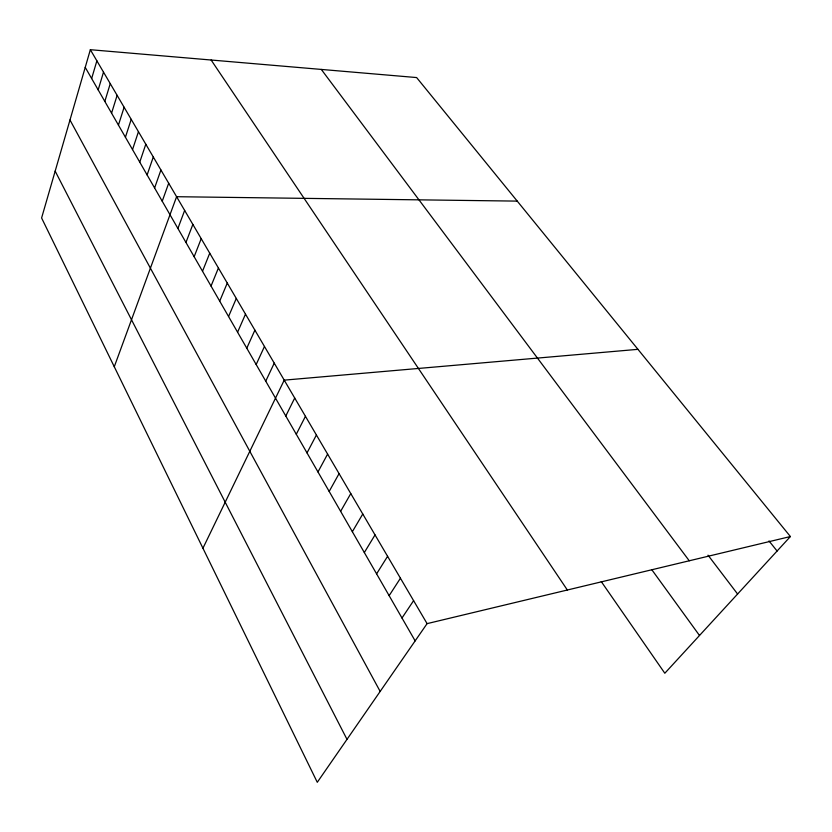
<?xml version="1.0" encoding="UTF-8"?>
<svg xmlns="http://www.w3.org/2000/svg" width="832" height="832" viewBox="0 0 832 832"><rect width="100%" height="100%" fill="white"/><g stroke="black" fill="none" stroke-linecap="round" stroke-linejoin="round"><path stroke-width="1.25" d="M90.345 49.702L41.6 217.974L317.283 782.298L427.086 623.636L790.4 536.536L416.624 77.563L90.345 49.702L427.086 623.636M91.655 78.53L96.876 60.83M98.176 89.877L103.511 72.134M104.822 101.421L110.261 83.647M111.571 113.152L117.125 95.347M118.435 125.091L124.114 107.255M125.424 137.228L131.217 119.361M132.527 149.583L138.455 131.685M139.755 162.157L145.808 144.227M147.118 174.949L153.296 156.998M154.606 187.959L160.93 169.988M162.23 201.219L168.688 183.227M114.275 366.746L176.602 196.706L517.244 201.115M177.902 228.457L184.652 210.434M185.952 242.455L192.858 224.411M194.158 256.714L201.219 238.659M202.519 271.242L209.737 253.188M211.037 286.052L218.421 267.987M219.71 301.142L227.271 283.067M228.561 316.524L236.298 298.449M237.588 332.207L245.502 314.142M246.782 348.202L254.894 330.148M256.173 364.52L264.472 346.476M265.741 381.16L274.248 363.137M202.935 548.236L284.222 380.141L637.946 349.336M285.792 416.01L294.715 398.029M296.286 434.252L305.448 416.312M307.018 452.899L316.41 434.99M317.98 471.952L327.61 454.085M329.181 491.431L339.071 473.616M340.631 511.337L350.782 493.584M352.352 531.71L362.773 514.01M364.333 552.542L375.034 534.914M376.594 573.851L387.587 556.317M389.147 595.67L400.442 578.219M401.991 617.999L413.598 600.652M790.4 536.536L664.82 673.244L601.245 581.547M768.997 540.925L777.088 551.023M708.022 555.173L737.589 594.017M321.298 69.42L689.25 560.778M651.945 569.899L699.504 635.482M211.13 60.018L567.341 590.013M85.228 67.361L415.147 640.879M69.982 120.006L380.162 691.434M55.172 171.122L346.996 739.357"/></g></svg>
